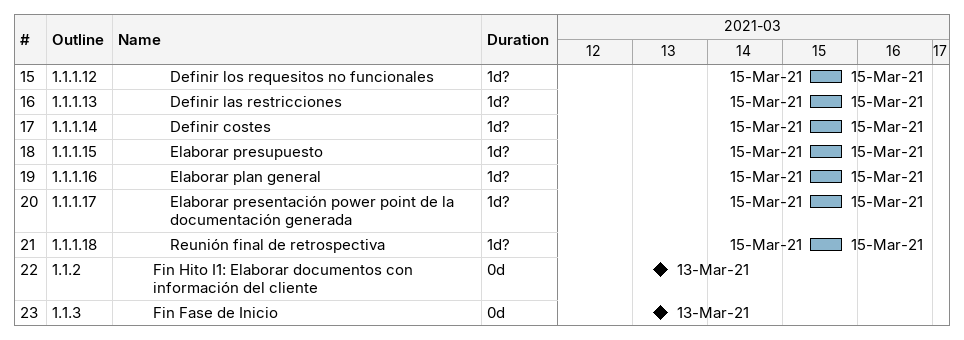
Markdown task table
| ID | WBS | Task | Duration | Start | Finish |
|---|---|---|---|---|---|
| 15 | 1.1.1.12 | Definir los requesitos no funcionales | 1d? | 2021-03-15 | 2021-03-15 |
| 16 | 1.1.1.13 | Definir las restricciones | 1d? | 2021-03-15 | 2021-03-15 |
| 17 | 1.1.1.14 | Definir costes | 1d? | 2021-03-15 | 2021-03-15 |
| 18 | 1.1.1.15 | Elaborar presupuesto | 1d? | 2021-03-15 | 2021-03-15 |
| 19 | 1.1.1.16 | Elaborar plan general | 1d? | 2021-03-15 | 2021-03-15 |
| 20 | 1.1.1.17 | Elaborar presentación power point de la documentación generada | 1d? | 2021-03-15 | 2021-03-15 |
| 21 | 1.1.1.18 | Reunión final de retrospectiva | 1d? | 2021-03-15 | 2021-03-15 |
| 22 | 1.1.2 | Fin Hito I1: Elaborar documentos con información del cliente | 0d | 2021-03-13 | 2021-03-13 |
| 23 | 1.1.3 | Fin Fase de Inicio | 0d | 2021-03-13 | 2021-03-13 |
